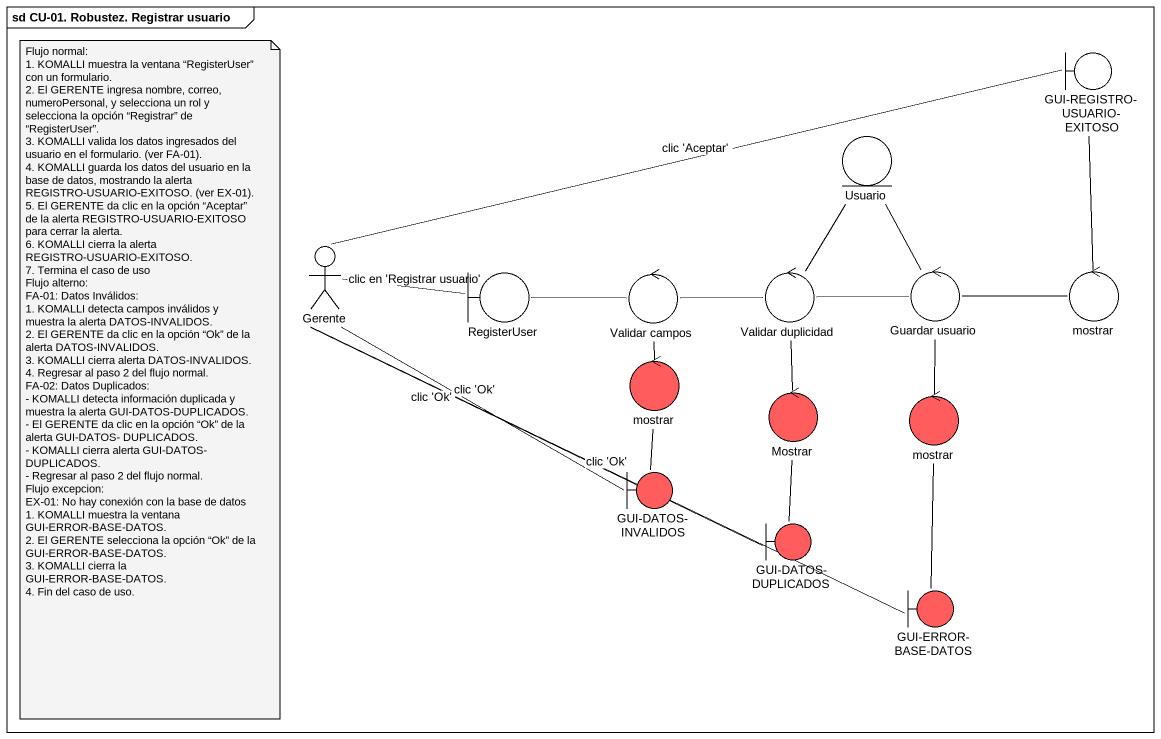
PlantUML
@startuml
mainframe sd CU-01. Robustez. Registrar usuario
boundary "GUI-REGISTRO-USUARIO-EXITOSO" as GUI_REGISTRO_USUARIO_EXITOSO
entity Usuario
actor Gerente
boundary RegisterUser
control "Validar campos" as Validar_campos
control "Validar duplicidad" as Validar_duplicidad
control "Guardar usuario" as Guardar_usuario
control mostrar
control "mostrar" as mostrar_2 #FF5D5D
control Mostrar #FF5D5D
control "mostrar" as mostrar_3 #FF5D5D
boundary "GUI-DATOS-INVALIDOS" as GUI_DATOS_INVALIDOS #FF5D5D
boundary "GUI-DATOS-DUPLICADOS" as GUI_DATOS_DUPLICADOS #FF5D5D
boundary "GUI-ERROR-BASE-DATOS" as GUI_ERROR_BASE_DATOS #FF5D5D
Gerente -right- GUI_REGISTRO_USUARIO_EXITOSO : clic 'Aceptar'
Gerente -right- RegisterUser : clic en 'Registrar usuario'
Gerente -right- GUI_DATOS_DUPLICADOS : clic 'Ok'
RegisterUser -right- Validar_campos
Validar_campos -right- Validar_duplicidad
Validar_campos -- mostrar_2
Validar_duplicidad -up- Usuario
Validar_duplicidad -right- Guardar_usuario
Validar_duplicidad -- Mostrar
Guardar_usuario -up- Usuario
Guardar_usuario -right- mostrar
Guardar_usuario -- mostrar_3
mostrar -up- GUI_REGISTRO_USUARIO_EXITOSO
mostrar_2 -- GUI_DATOS_INVALIDOS
Mostrar -- GUI_DATOS_DUPLICADOS
mostrar_3 -- GUI_ERROR_BASE_DATOS
GUI_DATOS_INVALIDOS -up- Gerente : clic 'Ok'
GUI_ERROR_BASE_DATOS -left- Gerente : clic 'Ok'
note as N1
  Flujo normal:
  1. KOMALLI muestra la ventana “RegisterUser” con un formulario.
  2. El GERENTE ingresa nombre, correo, numeroPersonal, y selecciona un rol y selecciona la opción “Registrar” de “RegisterUser”.
  3. KOMALLI valida los datos ingresados del usuario en el formulario. (ver FA-01).
  4. KOMALLI guarda los datos del usuario en la base de datos, mostrando la alerta REGISTRO-USUARIO-EXITOSO. (ver EX-01).
  5. El GERENTE da clic en la opción “Aceptar” de la alerta REGISTRO-USUARIO-EXITOSO para cerrar la alerta.
  6. KOMALLI cierra la alerta REGISTRO-USUARIO-EXITOSO.
  7. Termina el caso de uso
  Flujo alterno:
  FA-01: Datos Inválidos:
  1. KOMALLI detecta campos inválidos y muestra la alerta DATOS-INVALIDOS.
  2. El GERENTE da clic en la opción “Ok” de la alerta DATOS-INVALIDOS.
  3. KOMALLI cierra alerta DATOS-INVALIDOS.
  4. Regresar al paso 2 del flujo normal.
  FA-02: Datos Duplicados:
  - KOMALLI detecta información duplicada y muestra la alerta GUI-DATOS-DUPLICADOS.
  - El GERENTE da clic en la opción “Ok” de la alerta GUI-DATOS- DUPLICADOS.
  - KOMALLI cierra alerta GUI-DATOS- DUPLICADOS.
  - Regresar al paso 2 del flujo normal.
  Flujo excepcion:
  EX-01: No hay conexión con la base de datos
  1. KOMALLI muestra la ventana GUI-ERROR-BASE-DATOS.
  2. El GERENTE selecciona la opción “Ok” de la GUI-ERROR-BASE-DATOS.
  3. KOMALLI cierra la GUI-ERROR-BASE-DATOS.
  4. Fin del caso de uso.
end note
@enduml
